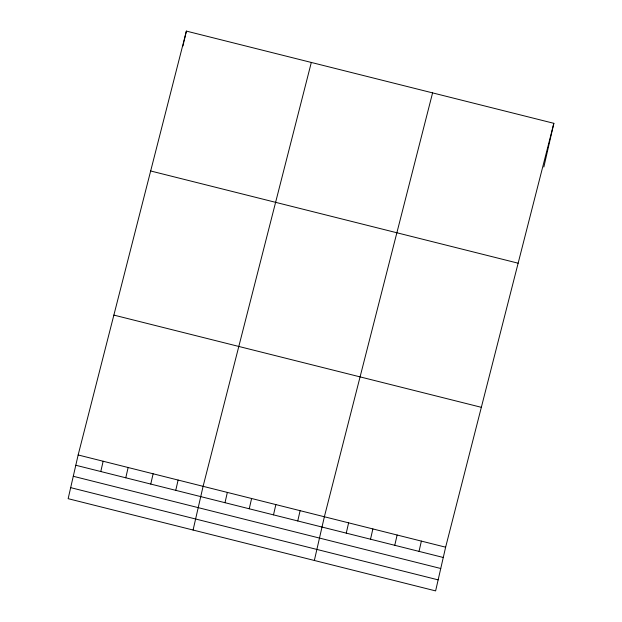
<?xml version="1.0" encoding="UTF-8"?>
<svg xmlns="http://www.w3.org/2000/svg" width="622" height="622" viewBox="0 0 622 622"><rect width="100%" height="100%" fill="white"/><g stroke="black" fill="none" stroke-linecap="round" stroke-linejoin="round"><path stroke-width="0.93" d="M78.154 454.97L68.148 498.681L435.618 590.9L445.632 547.189L553.852 123.319L186.382 31.1L78.154 454.97L445.632 547.189M182.969 45.974L183.817 42.296M184.026 41.379L186.382 31.1M100.787 471.523L103.143 461.244M125.776 477.797L128.132 467.519M150.765 484.064L153.121 473.785M175.754 490.338L178.11 480.06M193.084 530.037L203.099 486.326L311.319 62.457M224.993 502.693L227.349 492.414M249.251 508.78L251.607 498.502M273.501 514.868L275.857 504.59M297.759 520.956L300.107 510.678M314.351 560.469L324.365 516.758L432.585 92.888M346.26 533.124L348.615 522.845M370.518 539.212L372.873 528.933M394.768 545.3L397.124 535.021M419.026 551.387L421.374 541.109M543.846 167.03L553.852 123.319M150.664 170.98L518.142 263.199M113.873 315.097L481.342 407.317M75.798 465.256L443.276 557.475M73.272 476.281L440.749 568.5M70.675 487.648L438.145 579.867"/></g></svg>
